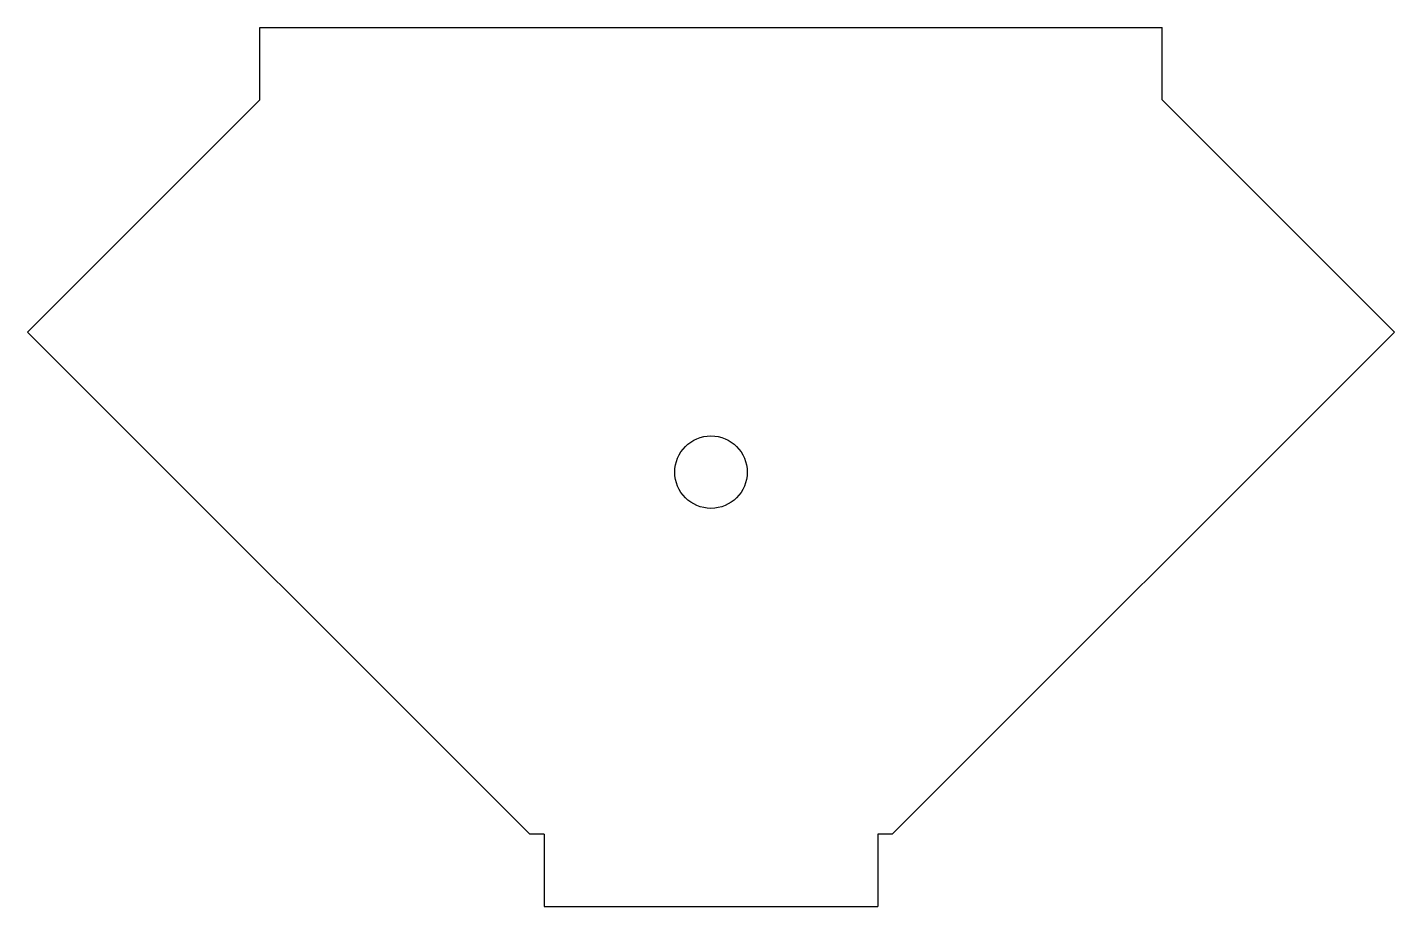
# Model space of a CAD drawing. Extents: x 1058 to 1246, y 406 to 528.
import ezdxf

# ---------------------------------------------------------------- set-up
doc = ezdxf.new("R2010")
doc.units = 0
doc.header["$MEASUREMENT"] = 0
doc.layers.get('0').update_dxf_attribs({"linetype": 'CONTINUOUS'})

msp = doc.modelspace()

# ---------------------------------------------------------------- linework, layer by layer
for p, q in [((1089.64, 517.59), (1089.64, 527.59)), ((1089.64, 527.59), (1214.09, 527.59)), ((1214.09, 517.59), (1214.09, 527.59)), ((1057.57, 485.52), (1089.64, 517.59)), ((1246.16, 485.52), (1214.09, 517.59)), ((1126.86, 416.23), (1057.57, 485.52)), ((1176.86, 416.23), (1246.16, 485.52)), ((1128.86, 416.23), (1126.86, 416.23)), ((1128.86, 416.23), (1128.86, 406.23)), ((1174.86, 416.23), (1174.86, 406.23)), ((1176.86, 416.23), (1174.86, 416.23)), ((1128.86, 406.23), (1174.86, 406.23))]:
    msp.add_line(p, q)
msp.add_circle((1151.86, 466.2), 5)

doc.saveas('drawing.dxf')
